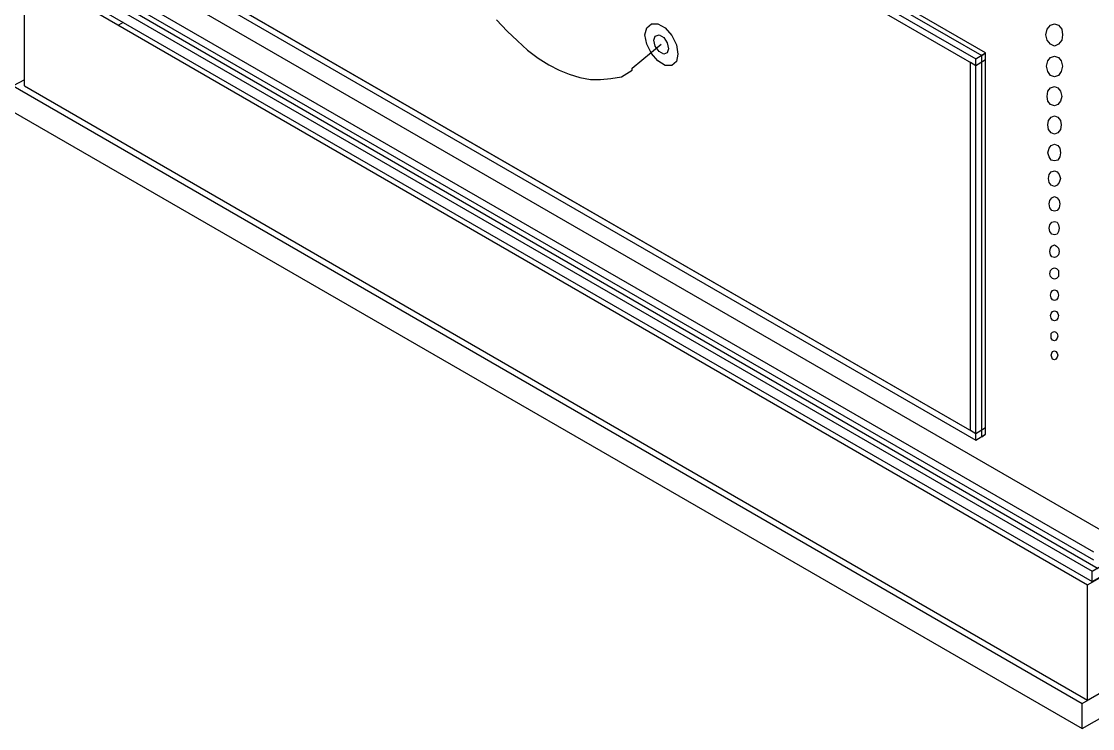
# Model space of a CAD drawing. Header units: inches. Extents: x 0.3 to 16.2, y 0.3 to 11.4.
# Drawn here: x 1.212 to 1.849, y 1.844 to 2.265 of the extents above; entities that cross this region are included whole.
import ezdxf

# ---------------------------------------------------------------- set-up
doc = ezdxf.new("R2010")
doc.units = ezdxf.units.IN
doc.header["$LTSCALE"] = 0.009843
doc.header["$MEASUREMENT"] = 0
doc.layers.add('GEOMETRY', color=7, linetype='Continuous')

msp = doc.modelspace()

# ---------------------------------------------------------------- linework, layer by layer
at = {"layer": 'GEOMETRY'}
for p, q in [((1.78583, 2.24606), (1.3063, 2.52283)), ((1.78583, 2.24606), (1.3063, 2.52283)), ((1.30039, 2.51929), (1.77992, 2.24252)), ((1.30039, 2.51929), (1.77992, 2.24252)), ((1.30354, 2.52126), (1.78346, 2.24449)), ((1.30354, 2.52126), (1.78346, 2.24449)), ((1.30039, 2.51535), (1.77992, 2.23858)), ((1.22087, 2.30748), (1.85, 1.94449)), ((1.21969, 2.30118), (1.84921, 1.9378)), ((1.21969, 2.30118), (1.84921, 1.9378)), ((1.22638, 2.30118), (1.85276, 1.93937)), ((1.21417, 2.29488), (1.84646, 1.92953)), ((1.21417, 2.29488), (1.84646, 1.92953)), ((1.21417, 2.22638), (1.21417, 2.29488)), ((1.21969, 2.29488), (1.84921, 1.9315)), ((1.30039, 2.29646), (1.77992, 2.01969)), ((1.30039, 2.29646), (1.77992, 2.01969)), ((1.30354, 2.29449), (1.77992, 2.01969)), ((1.28898, 2.28858), (1.86299, 1.95709)), ((1.30039, 2.29252), (1.77992, 2.01575)), ((1.84646, 1.92953), (2.46969, 2.28937)), ((1.84646, 1.92953), (2.46969, 2.28937)), ((1.84921, 1.9378), (2.46417, 2.29252)), ((1.84921, 1.9378), (2.46417, 2.29252)), ((1.84921, 1.9315), (2.46969, 2.28937)), ((1.27559, 2.28071), (1.85, 1.94921)), ((1.27559, 2.28071), (1.85, 1.94921)), ((1.27283, 2.26417), (1.27008, 2.2626)), ((1.49488, 2.26575), (1.50118, 2.25906)), ((1.58425, 2.26102), (1.58701, 2.26339)), ((1.58701, 2.26339), (1.59094, 2.26339)), ((1.59094, 2.26339), (1.59528, 2.26102)), ((1.82244, 2.26024), (1.82441, 2.2626)), ((1.82441, 2.2626), (1.82677, 2.26339)), ((1.82677, 2.26339), (1.82913, 2.2626)), ((1.82913, 2.2626), (1.8311, 2.26024)), ((1.50118, 2.25906), (1.50748, 2.25315)), ((1.58307, 2.25669), (1.58425, 2.26102)), ((1.58425, 2.25118), (1.58307, 2.25669)), ((1.58858, 2.25354), (1.58937, 2.25591)), ((1.58937, 2.25591), (1.59173, 2.25669)), ((1.59173, 2.25669), (1.59449, 2.25512)), ((1.59449, 2.25512), (1.59646, 2.25197)), ((1.59528, 2.26102), (1.59921, 2.2563)), ((1.59921, 2.2563), (1.60197, 2.25079)), ((1.82165, 2.25669), (1.82244, 2.26024)), ((1.82244, 2.25354), (1.82165, 2.25669)), ((1.8311, 2.26024), (1.8315, 2.25669)), ((1.8315, 2.25669), (1.8311, 2.25354)), ((1.84331, 1.85906), (2.52913, 2.25512)), ((1.84331, 1.85906), (2.52913, 2.25512)), ((1.84646, 1.86102), (2.52913, 2.25512)), ((1.50748, 2.25315), (1.51339, 2.24764)), ((1.57559, 2.23701), (1.59291, 2.25118)), ((1.58701, 2.24567), (1.58425, 2.25118)), ((1.58937, 2.25), (1.58858, 2.25354)), ((1.59173, 2.24685), (1.58937, 2.25)), ((1.59646, 2.25197), (1.59724, 2.24843)), ((1.60197, 2.25079), (1.60276, 2.24528)), ((1.82441, 2.25118), (1.82244, 2.25354)), ((1.82677, 2.25), (1.82441, 2.25118)), ((1.82913, 2.25118), (1.82677, 2.25)), ((1.8311, 2.25354), (1.82913, 2.25118)), ((1.51339, 2.24764), (1.51969, 2.24291)), ((1.51969, 2.24291), (1.52598, 2.23898)), ((1.59094, 2.24134), (1.58701, 2.24567)), ((1.59449, 2.24528), (1.59173, 2.24685)), ((1.59646, 2.24606), (1.59449, 2.24528)), ((1.59724, 2.24843), (1.59646, 2.24606)), ((1.60276, 2.24528), (1.60197, 2.24094)), ((1.77992, 2.24252), (1.78583, 2.24606)), ((1.77992, 2.24252), (1.78583, 2.24606)), ((1.78268, 2.24409), (1.77992, 2.24252)), ((1.77992, 2.23858), (1.77992, 2.24252)), ((1.78346, 2.24449), (1.78583, 2.24606)), ((1.78346, 2.24449), (1.78583, 2.24606)), ((1.78346, 2.01772), (1.78346, 2.24449)), ((1.78583, 2.01929), (1.78583, 2.24606)), ((1.78583, 2.24213), (1.78583, 2.24606)), ((1.82283, 2.24134), (1.82441, 2.24331)), ((1.82441, 2.24331), (1.82677, 2.24409)), ((1.82677, 2.24409), (1.82913, 2.24331)), ((1.82913, 2.24331), (1.83071, 2.24134)), ((1.84331, 1.84409), (2.54213, 2.24764)), ((1.52598, 2.23898), (1.53228, 2.23583)), ((1.57559, 2.23583), (1.57559, 2.23701)), ((1.59528, 2.23858), (1.59094, 2.24134)), ((1.59921, 2.23858), (1.59528, 2.23858)), ((1.60197, 2.24094), (1.59921, 2.23858)), ((1.77677, 2.24055), (1.77992, 2.23858)), ((1.77677, 2.24055), (1.77992, 2.23858)), ((1.77677, 2.02165), (1.77677, 2.24055)), ((1.77992, 2.23858), (1.78583, 2.24213)), ((1.77992, 2.23858), (1.78583, 2.24213)), ((1.77992, 2.23858), (1.78583, 2.24213)), ((1.77992, 2.01969), (1.77992, 2.23858)), ((1.78583, 2.02323), (1.78583, 2.24213)), ((1.82205, 2.23819), (1.82283, 2.24134)), ((1.82283, 2.23504), (1.82205, 2.23819)), ((1.83071, 2.24134), (1.8315, 2.23819)), ((1.8315, 2.23819), (1.83071, 2.23504)), ((1.21417, 2.22992), (1.20748, 2.22638)), ((1.53228, 2.23583), (1.53819, 2.23346)), ((1.53819, 2.23346), (1.54449, 2.2315)), ((1.54449, 2.2315), (1.55079, 2.23031)), ((1.55079, 2.23031), (1.55669, 2.23031)), ((1.55669, 2.23031), (1.56299, 2.23071)), ((1.56299, 2.23071), (1.56929, 2.23189)), ((1.56929, 2.23189), (1.57559, 2.23583)), ((1.82441, 2.23268), (1.82283, 2.23504)), ((1.82677, 2.23189), (1.82441, 2.23268)), ((1.82913, 2.23268), (1.82677, 2.23189)), ((1.83071, 2.23504), (1.82913, 2.23268)), ((1.20748, 2.22638), (1.84331, 1.85906)), ((1.20748, 2.22638), (1.84331, 1.85906)), ((1.21417, 2.22638), (1.84646, 1.86102)), ((1.82244, 2.22008), (1.82283, 2.22323)), ((1.82283, 2.22323), (1.82441, 2.2252)), ((1.82441, 2.2252), (1.82677, 2.22598)), ((1.82677, 2.22598), (1.82874, 2.2252)), ((1.82874, 2.2252), (1.83031, 2.22323)), ((1.83031, 2.22323), (1.8311, 2.22008)), ((1.82283, 2.21732), (1.82244, 2.22008)), ((1.82441, 2.21535), (1.82283, 2.21732)), ((1.83031, 2.21732), (1.82874, 2.21535)), ((1.8311, 2.22008), (1.83031, 2.21732)), ((1.20748, 2.21102), (1.84331, 1.84409)), ((1.82677, 2.21457), (1.82441, 2.21535)), ((1.82874, 2.21535), (1.82677, 2.21457)), ((1.82283, 2.20315), (1.82323, 2.20591)), ((1.82323, 2.20591), (1.8248, 2.20787)), ((1.8248, 2.20787), (1.82677, 2.20866)), ((1.82677, 2.20866), (1.82874, 2.20787)), ((1.82874, 2.20787), (1.83031, 2.20591)), ((1.83031, 2.20591), (1.83071, 2.20315)), ((1.82323, 2.20039), (1.82283, 2.20315)), ((1.8248, 2.19843), (1.82323, 2.20039)), ((1.82677, 2.19764), (1.8248, 2.19843)), ((1.82874, 2.19843), (1.82677, 2.19764)), ((1.83031, 2.20039), (1.82874, 2.19843)), ((1.83071, 2.20315), (1.83031, 2.20039)), ((1.8248, 2.19094), (1.82677, 2.19173)), ((1.82677, 2.19173), (1.82874, 2.19094)), ((1.82283, 2.18661), (1.82362, 2.18937)), ((1.82362, 2.18425), (1.82283, 2.18661)), ((1.82362, 2.18937), (1.8248, 2.19094)), ((1.82874, 2.19094), (1.82992, 2.18937)), ((1.82992, 2.18937), (1.83031, 2.18661)), ((1.83031, 2.18661), (1.82992, 2.18425)), ((1.8248, 2.18228), (1.82362, 2.18425)), ((1.82677, 2.18189), (1.8248, 2.18228)), ((1.82874, 2.18228), (1.82677, 2.18189)), ((1.82992, 2.18425), (1.82874, 2.18228)), ((1.82323, 2.17126), (1.82362, 2.17362)), ((1.82362, 2.17362), (1.8248, 2.1752)), ((1.8248, 2.1752), (1.82677, 2.17598)), ((1.82677, 2.17598), (1.82835, 2.1752)), ((1.82835, 2.1752), (1.82953, 2.17362)), ((1.82953, 2.17362), (1.83031, 2.17126)), ((1.82362, 2.1689), (1.82323, 2.17126)), ((1.8248, 2.16732), (1.82362, 2.1689)), ((1.82677, 2.16654), (1.8248, 2.16732)), ((1.82835, 2.16732), (1.82677, 2.16654)), ((1.82953, 2.1689), (1.82835, 2.16732)), ((1.83031, 2.17126), (1.82953, 2.1689)), ((1.82402, 2.15827), (1.8252, 2.15984)), ((1.8252, 2.15984), (1.82677, 2.16063)), ((1.82677, 2.16063), (1.82835, 2.15984)), ((1.82835, 2.15984), (1.82953, 2.15827)), ((1.82362, 2.1563), (1.82402, 2.15827)), ((1.82402, 2.15394), (1.82362, 2.1563)), ((1.8252, 2.15236), (1.82402, 2.15394)), ((1.82953, 2.15394), (1.82835, 2.15236)), ((1.82953, 2.15827), (1.82992, 2.1563)), ((1.82992, 2.1563), (1.82953, 2.15394)), ((1.82677, 2.15197), (1.8252, 2.15236)), ((1.82835, 2.15236), (1.82677, 2.15197)), ((1.82362, 2.14173), (1.82402, 2.1437)), ((1.82402, 2.13976), (1.82362, 2.14173)), ((1.82402, 2.1437), (1.8252, 2.14528)), ((1.8252, 2.14528), (1.82677, 2.14567)), ((1.82677, 2.14567), (1.82835, 2.14528)), ((1.82835, 2.14528), (1.82913, 2.1437)), ((1.82913, 2.1437), (1.82953, 2.14173)), ((1.82953, 2.14173), (1.82913, 2.13976)), ((1.8252, 2.13819), (1.82402, 2.13976)), ((1.82677, 2.1378), (1.8252, 2.13819)), ((1.82835, 2.13819), (1.82677, 2.1378)), ((1.82913, 2.13976), (1.82835, 2.13819)), ((1.82402, 2.12795), (1.82441, 2.12992)), ((1.82441, 2.12598), (1.82402, 2.12795)), ((1.82441, 2.12992), (1.8252, 2.1311)), ((1.8252, 2.1311), (1.82677, 2.13189)), ((1.82677, 2.13189), (1.82795, 2.1311)), ((1.82795, 2.1311), (1.82913, 2.12992)), ((1.82913, 2.12992), (1.82953, 2.12795)), ((1.82953, 2.12795), (1.82913, 2.12598)), ((1.8252, 2.1248), (1.82441, 2.12598)), ((1.82677, 2.12441), (1.8252, 2.1248)), ((1.82795, 2.1248), (1.82677, 2.12441)), ((1.82913, 2.12598), (1.82795, 2.1248)), ((1.82402, 2.11457), (1.82441, 2.11654)), ((1.82441, 2.11654), (1.82559, 2.11772)), ((1.82559, 2.11772), (1.82677, 2.11811)), ((1.82677, 2.11811), (1.82795, 2.11772)), ((1.82795, 2.11772), (1.82913, 2.11654)), ((1.82913, 2.11654), (1.82913, 2.11457)), ((1.82441, 2.11299), (1.82402, 2.11457)), ((1.82559, 2.11181), (1.82441, 2.11299)), ((1.82677, 2.11142), (1.82559, 2.11181)), ((1.82795, 2.11181), (1.82677, 2.11142)), ((1.82913, 2.11299), (1.82795, 2.11181)), ((1.82913, 2.11457), (1.82913, 2.11299)), ((1.82441, 2.10197), (1.8248, 2.10354)), ((1.8248, 2.10354), (1.82559, 2.10472)), ((1.82559, 2.10472), (1.82677, 2.10512)), ((1.82677, 2.10512), (1.82795, 2.10472)), ((1.82795, 2.10472), (1.82874, 2.10354)), ((1.82874, 2.10354), (1.82913, 2.10197)), ((1.8248, 2.10039), (1.82441, 2.10197)), ((1.82559, 2.09921), (1.8248, 2.10039)), ((1.82677, 2.09882), (1.82559, 2.09921)), ((1.82795, 2.09921), (1.82677, 2.09882)), ((1.82874, 2.10039), (1.82795, 2.09921)), ((1.82913, 2.10197), (1.82874, 2.10039)), ((1.82441, 2.08976), (1.8248, 2.09094)), ((1.8248, 2.08819), (1.82441, 2.08976)), ((1.8248, 2.09094), (1.82559, 2.09213)), ((1.82559, 2.09213), (1.82677, 2.09252)), ((1.82677, 2.09252), (1.82795, 2.09213)), ((1.82795, 2.09213), (1.82874, 2.09094)), ((1.82874, 2.09094), (1.82913, 2.08976)), ((1.82913, 2.08976), (1.82874, 2.08819)), ((1.82559, 2.08701), (1.8248, 2.08819)), ((1.82677, 2.08661), (1.82559, 2.08701)), ((1.82795, 2.08701), (1.82677, 2.08661)), ((1.82874, 2.08819), (1.82795, 2.08701)), ((1.8248, 2.07913), (1.82559, 2.07992)), ((1.8248, 2.07756), (1.8248, 2.07913)), ((1.8248, 2.07638), (1.8248, 2.07756)), ((1.82559, 2.07992), (1.82677, 2.08031)), ((1.82677, 2.08031), (1.82756, 2.07992)), ((1.82756, 2.07992), (1.82835, 2.07913)), ((1.82835, 2.07913), (1.82874, 2.07756)), ((1.82874, 2.07756), (1.82835, 2.07638)), ((1.82559, 2.0752), (1.8248, 2.07638)), ((1.82677, 2.0748), (1.82559, 2.0752)), ((1.82756, 2.0752), (1.82677, 2.0748)), ((1.82835, 2.07638), (1.82756, 2.0752)), ((1.8248, 2.06614), (1.8252, 2.06732)), ((1.8252, 2.06496), (1.8248, 2.06614)), ((1.8252, 2.06732), (1.82559, 2.0685)), ((1.82559, 2.06378), (1.8252, 2.06496)), ((1.82559, 2.0685), (1.82677, 2.0689)), ((1.82677, 2.0689), (1.82756, 2.0685)), ((1.82756, 2.0685), (1.82835, 2.06732)), ((1.82835, 2.06496), (1.82756, 2.06378)), ((1.82835, 2.06732), (1.82874, 2.06614)), ((1.82874, 2.06614), (1.82835, 2.06496)), ((1.82677, 2.06339), (1.82559, 2.06378)), ((1.82756, 2.06378), (1.82677, 2.06339)), ((1.77677, 2.02165), (1.77992, 2.01969)), ((1.77992, 2.01969), (1.78583, 2.02323)), ((1.77992, 2.01969), (1.78583, 2.02323)), ((1.77992, 2.01969), (1.78583, 2.02323)), ((1.77992, 2.01575), (1.77992, 2.01969)), ((1.78583, 2.01929), (1.78583, 2.02323)), ((1.77992, 2.01575), (1.78583, 2.01929)), ((1.78346, 2.01772), (1.78583, 2.01929)), ((1.84921, 1.9315), (1.84921, 1.9378)), ((1.84646, 1.86102), (1.84646, 1.92953)), ((1.84331, 1.84409), (1.84331, 1.85906))]:
    msp.add_line(p, q, dxfattribs=at)

doc.saveas('drawing.dxf')
